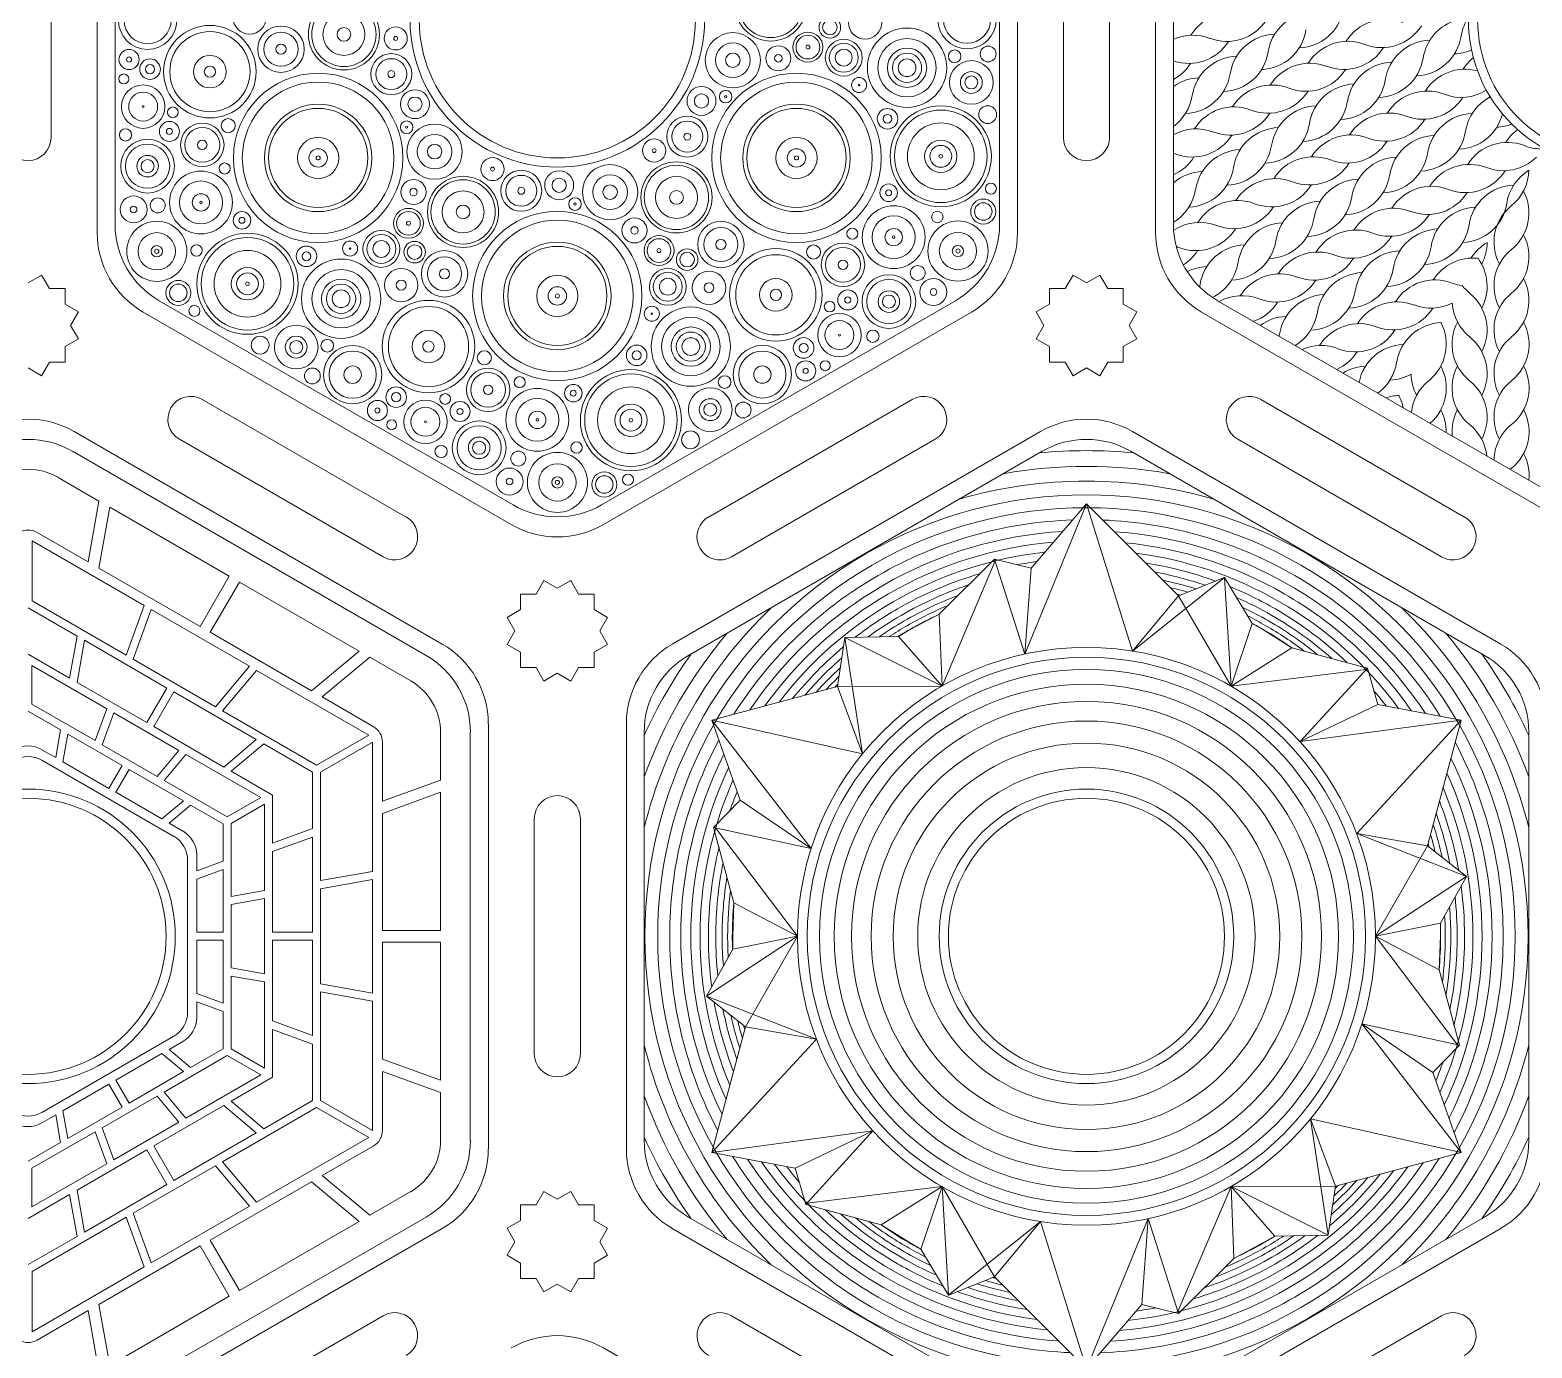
# Model space of a CAD drawing. Header units: millimetres. Extents: x -13 to 887, y 0 to 600.
# Drawn here: x 224 to 346.4, y 291.1 to 398.6 of the extents above; entities that cross this region are included whole.
import ezdxf

# ---------------------------------------------------------------- set-up
doc = ezdxf.new("R2010")
doc.units = ezdxf.units.MM
for name, color, linetype, lineweight, true_color in [('Cut_First', 1, 'Continuous', 20, 0xff0000), ('Cut_Second', 1, 'Continuous', 20, 0xff0000), ('Vector Engrave', 5, 'Continuous', 0, 0x0000ff)]:
    doc.layers.add(name, color=color, linetype=linetype, lineweight=lineweight, true_color=true_color)

msp = doc.modelspace()

# ---------------------------------------------------------------- linework, layer by layer
at = {"layer": 'Cut_First'}
for p, q in [((229.5, 416.71), (229.5, 382.07)), ((304.5, 382.07), (304.5, 416.71)), ((315.75, 382.07), (315.75, 416.71)), ((233.25, 375.57), (263.25, 358.25)), ((270.75, 358.25), (300.75, 375.57)), ((349.5, 358.25), (319.5, 375.57)), ((257.62, 348.51), (227.62, 365.83)), ((306.38, 365.83), (276.37, 348.51)), ((343.88, 348.51), (313.87, 365.83)), ((261.38, 307.37), (261.38, 342.02)), ((272.63, 342.02), (272.63, 307.37)), ((227.62, 283.56), (257.62, 300.88)), ((276.37, 300.88), (306.38, 283.56)), ((313.87, 283.56), (343.88, 300.88)), ((300.75, 273.82), (270.75, 291.14))]:
    msp.add_line(p, q, dxfattribs=at)
for centre in [(267, 399.39), (353.25, 399.39), (223.87, 324.69), (310.12, 324.69)]:
    msp.add_circle(centre, 11.25, dxfattribs=at)
for centre, start, end in [((237, 382.07), 180, 240), ((297, 382.07), 300, 0), ((323.25, 382.07), 180, 240), ((223.87, 359.34), 60, 120), ((310.12, 359.34), 60, 120), ((267, 364.75), 240, 300), ((253.87, 342.02), 0, 60), ((280.13, 342.02), 120, 180), ((340.12, 342.02), 0, 60), ((253.87, 307.37), 300, 0), ((280.13, 307.37), 180, 240), ((340.12, 307.37), 300, 0), ((267, 284.64), 60, 120)]:
    msp.add_arc(centre, 7.5, start, end, dxfattribs=at)
at = {"layer": 'Cut_Second'}
for p, q in [((225.75, 408.97), (225.75, 389.81)), ((308.25, 389.81), (308.25, 408.97)), ((312, 408.97), (312, 389.81)), ((224.97, 378.59), (223.87, 377.96)), ((225.61, 377.49), (224.97, 378.59)), ((309.03, 378.59), (308.39, 377.49)), ((310.12, 377.96), (309.03, 378.59)), ((311.22, 378.59), (310.12, 377.96)), ((311.86, 377.49), (311.22, 378.59)), ((226.88, 377.49), (225.61, 377.49)), ((226.88, 376.22), (226.88, 377.49)), ((308.39, 377.49), (307.12, 377.49)), ((307.12, 377.49), (307.12, 376.22)), ((313.12, 377.49), (311.86, 377.49)), ((313.12, 376.22), (313.12, 377.49)), ((227.97, 375.59), (226.88, 376.22)), ((307.12, 376.22), (306.03, 375.59)), ((314.22, 375.59), (313.12, 376.22)), ((227.34, 374.49), (227.97, 375.59)), ((306.03, 375.59), (306.66, 374.49)), ((313.59, 374.49), (314.22, 375.59)), ((226.88, 372.76), (227.97, 373.39)), ((227.97, 373.39), (227.34, 374.49)), ((306.66, 374.49), (306.03, 373.39)), ((306.03, 373.39), (307.12, 372.76)), ((313.12, 372.76), (314.22, 373.39)), ((314.22, 373.39), (313.59, 374.49)), ((226.88, 371.49), (226.88, 372.76)), ((307.12, 372.76), (307.12, 371.49)), ((313.12, 371.49), (313.12, 372.76)), ((223.87, 371.03), (224.97, 370.39)), ((224.97, 370.39), (225.61, 371.49)), ((225.61, 371.49), (226.88, 371.49)), ((307.12, 371.49), (308.39, 371.49)), ((308.39, 371.49), (309.03, 370.39)), ((309.03, 370.39), (310.12, 371.03)), ((310.12, 371.03), (311.22, 370.39)), ((311.22, 370.39), (311.86, 371.49)), ((311.86, 371.49), (313.12, 371.49)), ((238.07, 368.46), (254.68, 358.87)), ((279.32, 358.87), (295.93, 368.46)), ((324.32, 368.46), (340.93, 358.87)), ((252.8, 355.63), (236.2, 365.21)), ((297.8, 365.21), (281.2, 355.63)), ((339.05, 355.63), (322.45, 365.21)), ((265.27, 352.59), (264, 352.59)), ((264, 352.59), (264, 351.32)), ((265.9, 353.69), (265.27, 352.59)), ((267, 353.06), (265.9, 353.69)), ((268.1, 353.69), (267, 353.06)), ((268.73, 352.59), (268.1, 353.69)), ((270, 352.59), (268.73, 352.59)), ((270, 351.32), (270, 352.59)), ((264, 351.32), (262.9, 350.69)), ((271.1, 350.69), (270, 351.32)), ((262.9, 350.69), (263.54, 349.59)), ((270.46, 349.59), (271.1, 350.69)), ((263.54, 349.59), (262.9, 348.49)), ((271.1, 348.49), (270.46, 349.59)), ((262.9, 348.49), (264, 347.86)), ((264, 347.86), (264, 346.59)), ((270, 347.86), (271.1, 348.49)), ((270, 346.59), (270, 347.86)), ((264, 346.59), (265.27, 346.59)), ((265.27, 346.59), (265.9, 345.49)), ((268.1, 345.49), (268.73, 346.59)), ((268.73, 346.59), (270, 346.59)), ((265.9, 345.49), (267, 346.13)), ((267, 346.13), (268.1, 345.49)), ((265.12, 315.11), (265.12, 334.28)), ((268.88, 334.28), (268.88, 315.11)), ((265.9, 303.89), (265.27, 302.8)), ((267, 303.26), (265.9, 303.89)), ((268.1, 303.89), (267, 303.26)), ((268.73, 302.8), (268.1, 303.89)), ((265.27, 302.8), (264, 302.8)), ((264, 302.8), (264, 301.53)), ((270, 302.8), (268.73, 302.8)), ((270, 301.53), (270, 302.8)), ((264, 301.53), (262.9, 300.89)), ((271.1, 300.89), (270, 301.53)), ((262.9, 300.89), (263.54, 299.8)), ((270.46, 299.8), (271.1, 300.89)), ((263.54, 299.8), (262.9, 298.7)), ((262.9, 298.7), (264, 298.06)), ((270, 298.06), (271.1, 298.7)), ((271.1, 298.7), (270.46, 299.8)), ((264, 298.06), (264, 296.8)), ((270, 296.8), (270, 298.06)), ((264, 296.8), (265.27, 296.8)), ((265.27, 296.8), (265.9, 295.7)), ((265.9, 295.7), (267, 296.33)), ((267, 296.33), (268.1, 295.7)), ((268.1, 295.7), (268.73, 296.8)), ((268.73, 296.8), (270, 296.8)), ((236.2, 284.18), (252.8, 293.76)), ((281.2, 293.76), (297.8, 284.18)), ((322.45, 284.18), (339.05, 293.76))]:
    msp.add_line(p, q, dxfattribs=at)
for centre, start, end in [((223.87, 389.81), 180, 0), ((310.12, 389.81), 180, 0), ((237.14, 366.83), 60, 240), ((296.86, 366.83), 300, 120), ((323.39, 366.83), 60, 240), ((253.74, 357.25), 240, 60), ((280.26, 357.25), 120, 300), ((339.99, 357.25), 240, 60), ((267, 334.28), 0, 180), ((267, 315.11), 180, 0), ((253.74, 292.14), 300, 120), ((280.26, 292.14), 60, 240), ((339.99, 292.14), 300, 120)]:
    msp.add_arc(centre, 1.88, start, end, dxfattribs=at)
at = {"layer": 'Vector Engrave'}
for p, q in [((230.96, 382.74), (230.96, 416.04)), ((303.04, 416.04), (303.04, 382.74)), ((317.21, 416.04), (317.21, 382.74)), ((263.4, 359.86), (234.56, 376.5)), ((299.44, 376.5), (270.6, 359.86)), ((320.81, 376.5), (349.65, 359.86)), ((227.48, 364.23), (256.31, 347.58)), ((277.69, 347.58), (306.52, 364.23)), ((313.73, 364.23), (342.56, 347.58)), ((229.65, 360.17), (226.31, 362.1)), ((228.78, 355.21), (229.65, 360.17)), ((310.12, 359.94), (305.09, 347.7)), ((310.12, 359.94), (305.62, 354.69)), ((310.12, 359.94), (317.62, 352.44)), ((310.12, 359.94), (313.87, 347.94)), ((229.65, 354.71), (230.52, 359.67)), ((240.27, 354.04), (230.52, 359.67)), ((228.78, 355.21), (224.62, 357.61)), ((233.34, 351.65), (224.2, 356.93)), ((224.2, 352.03), (224.2, 356.93)), ((302.62, 355.44), (298.12, 350.94)), ((302.67, 355.29), (298.35, 345.09)), ((305.62, 354.69), (302.62, 355.44)), ((305.09, 347.7), (302.62, 355.44)), ((237.9, 349.94), (229.65, 354.71)), ((237.9, 349.94), (240.27, 354.04)), ((305.62, 354.69), (305.09, 347.7)), ((321.38, 353.94), (313.87, 347.94)), ((317.62, 352.44), (321.38, 353.94)), ((321.38, 353.94), (323.62, 350.19)), ((321.9, 345.09), (321.38, 353.94)), ((238.72, 349.47), (241.09, 353.57)), ((250.84, 347.94), (241.09, 353.57)), ((227.86, 349.16), (223.87, 351.46)), ((231.87, 347.6), (224.2, 352.03)), ((231.87, 347.6), (233.34, 351.65)), ((232.44, 347.27), (233.91, 351.32)), ((241.92, 346.7), (233.91, 351.32)), ((313.87, 347.94), (317.62, 352.44)), ((317.62, 352.44), (321.9, 345.09)), ((298.12, 350.94), (295.71, 349.67)), ((298.12, 350.94), (298.35, 345.09)), ((323.62, 350.19), (321.9, 345.09)), ((323.62, 350.19), (324.54, 349.67)), ((227.25, 345.74), (227.86, 349.16)), ((246.98, 344.7), (238.72, 349.47)), ((289.84, 345.06), (290.42, 349.06)), ((290.42, 349.06), (294.79, 349.14)), ((290.42, 349.06), (291.86, 339.57)), ((298.35, 345.09), (290.42, 349.06)), ((294.79, 349.14), (295.71, 349.67)), ((294.79, 349.14), (298.35, 345.09)), ((326.86, 348.21), (324.54, 349.67)), ((227.25, 345.74), (223.87, 347.69)), ((227.86, 345.39), (228.46, 348.82)), ((235.18, 344.93), (228.46, 348.82)), ((246.98, 344.7), (250.84, 347.94)), ((326.86, 348.21), (321.9, 345.09)), ((333.01, 346.56), (326.86, 348.21)), ((230.28, 343.24), (224.19, 346.76)), ((224.19, 343.61), (224.19, 346.76)), ((239.14, 343.4), (232.44, 347.27)), ((239.14, 343.4), (241.92, 346.7)), ((247.85, 344.2), (251.71, 347.44)), ((255.05, 345.51), (251.71, 347.44)), ((332.89, 346.44), (321.9, 345.09)), ((327.53, 340.56), (333.01, 346.56)), ((333.86, 343.59), (333.01, 346.56)), ((233.55, 342.11), (227.86, 345.39)), ((239.72, 343.07), (242.49, 346.37)), ((251.63, 341.09), (242.49, 346.37)), ((233.55, 342.11), (235.18, 344.93)), ((234.12, 341.78), (235.75, 344.61)), ((242.47, 340.73), (235.75, 344.61)), ((252, 341.8), (247.85, 344.2)), ((279.6, 342.32), (289.84, 345.06)), ((289.84, 345.06), (298.35, 345.09)), ((291.86, 339.57), (289.84, 345.06)), ((223.87, 343.04), (226.52, 341.51)), ((229.33, 340.64), (224.19, 343.61)), ((229.33, 340.64), (230.28, 343.24)), ((229.9, 340.31), (230.85, 342.91)), ((236.16, 339.84), (230.85, 342.91)), ((247.38, 338.64), (239.72, 343.07)), ((333.86, 343.59), (327.53, 340.56)), ((340.65, 342.32), (333.86, 343.59)), ((226.12, 339.26), (226.52, 341.51)), ((239.81, 338.49), (234.12, 341.78)), ((279.6, 342.32), (281.89, 335.8)), ((279.6, 342.32), (291.86, 339.57)), ((279.6, 342.32), (287.68, 331.84)), ((340.65, 342.32), (327.53, 340.56)), ((340.65, 342.32), (332.14, 333.07)), ((340.65, 342.32), (337.91, 332.07)), ((226.71, 338.92), (227.1, 341.17)), ((231.54, 338.62), (227.1, 341.17)), ((234.38, 337.72), (229.9, 340.31)), ((239.81, 338.49), (242.47, 340.73)), ((240.41, 338.14), (243.07, 340.38)), ((247.06, 338.08), (243.07, 340.38)), ((247.38, 338.64), (251.63, 341.09)), ((247.71, 338.08), (251.95, 340.53)), ((251.95, 329.98), (251.95, 340.53)), ((252.75, 335.71), (252.75, 340.5)), ((257.49, 337.43), (257.49, 341.29)), ((259.91, 341.34), (259.91, 308.05)), ((274.09, 308.05), (274.09, 341.34)), ((346.16, 341.34), (346.16, 308.05)), ((226.12, 339.26), (225, 339.9)), ((235.74, 332.84), (225, 339.05)), ((234.38, 337.72), (236.16, 339.84)), ((234.95, 337.39), (236.73, 339.52)), ((242.83, 336), (236.73, 339.52)), ((230.46, 336.75), (226.71, 338.92)), ((230.46, 336.75), (231.54, 338.62)), ((231.02, 336.43), (232.1, 338.29)), ((236.53, 335.73), (232.1, 338.29)), ((243.79, 336.19), (240.41, 338.14)), ((247.06, 333.48), (247.06, 338.08)), ((247.71, 329.23), (247.71, 338.08)), ((240.1, 334.42), (234.95, 337.39)), ((252.75, 335.71), (257.49, 337.43)), ((234.78, 334.26), (231.02, 336.43)), ((234.78, 334.26), (236.53, 335.73)), ((235.37, 333.92), (237.12, 335.39)), ((239.76, 333.87), (237.12, 335.39)), ((240.1, 334.42), (242.83, 336)), ((240.41, 333.88), (243.14, 335.46)), ((243.14, 328.42), (243.14, 335.46)), ((243.79, 332.29), (243.79, 336.19)), ((252.75, 334.7), (257.49, 336.43)), ((257.49, 325.17), (257.49, 336.43)), ((281.89, 335.8), (279.74, 333.57)), ((281.89, 335.8), (287.68, 331.84)), ((252.75, 325.17), (252.75, 334.7)), ((236.48, 333.27), (235.37, 333.92)), ((239.76, 333.87), (239.76, 330.82)), ((240.41, 327.94), (240.41, 333.88)), ((243.79, 332.29), (247.06, 333.48)), ((279.74, 333.57), (281.39, 327.43)), ((287.68, 331.84), (279.74, 333.57)), ((279.9, 333.54), (286.57, 324.69)), ((332.14, 333.07), (337.91, 332.07)), ((341.08, 329.58), (332.14, 333.07)), ((243.79, 331.6), (247.06, 332.78)), ((247.06, 325.02), (247.06, 332.78)), ((337.91, 332.07), (333.68, 324.69)), ((337.91, 332.07), (341.08, 329.58)), ((236.87, 318.49), (236.87, 330.9)), ((237.61, 330.03), (237.61, 331.33)), ((237.61, 330.03), (239.76, 330.82)), ((243.79, 325.02), (243.79, 331.6)), ((237.61, 329.35), (239.76, 330.14)), ((237.61, 325.02), (237.61, 329.35)), ((239.76, 325.02), (239.76, 330.14)), ((247.71, 329.23), (251.95, 329.98)), ((247.71, 328.57), (251.95, 329.31)), ((251.95, 320.07), (251.95, 329.31)), ((333.68, 324.69), (341.08, 329.58)), ((341.08, 329.58), (338.96, 325.75)), ((240.41, 327.94), (243.14, 328.42)), ((247.71, 320.82), (247.71, 328.57)), ((240.41, 327.28), (243.14, 327.76)), ((240.41, 322.11), (240.41, 327.28)), ((243.14, 321.63), (243.14, 327.76)), ((281.39, 327.43), (281.29, 324.69)), ((281.39, 327.43), (286.57, 324.69)), ((338.96, 325.75), (333.68, 324.69)), ((338.96, 325.75), (338.96, 324.69)), ((237.61, 325.02), (239.76, 325.02)), ((237.61, 320.04), (237.61, 324.37)), ((237.61, 324.37), (239.76, 324.37)), ((239.76, 319.25), (239.76, 324.37)), ((243.79, 325.02), (247.06, 325.02)), ((243.79, 317.79), (243.79, 324.37)), ((243.79, 324.37), (247.06, 324.37)), ((247.06, 316.6), (247.06, 324.37)), ((252.75, 325.17), (257.49, 325.17)), ((286.57, 324.69), (279.17, 319.81)), ((281.29, 323.64), (281.29, 324.69)), ((281.29, 323.64), (286.57, 324.69)), ((282.34, 317.31), (286.57, 324.69)), ((338.86, 321.96), (333.68, 324.69)), ((340.35, 315.85), (333.68, 324.69)), ((338.86, 321.96), (338.96, 324.69)), ((252.75, 314.69), (252.75, 324.22)), ((252.75, 324.22), (257.49, 324.22)), ((257.49, 312.96), (257.49, 324.22)), ((279.17, 319.81), (281.29, 323.64)), ((240.41, 322.11), (243.14, 321.63)), ((340.51, 315.81), (338.86, 321.96)), ((240.41, 315.51), (240.41, 321.45)), ((240.41, 321.45), (243.14, 320.97)), ((243.14, 313.93), (243.14, 320.97)), ((247.71, 320.82), (251.95, 320.07)), ((237.61, 320.04), (239.76, 319.25)), ((247.71, 311.31), (247.71, 320.16)), ((247.71, 320.16), (251.95, 319.41)), ((282.34, 317.31), (279.17, 319.81)), ((279.17, 319.81), (288.11, 316.32)), ((237.61, 318.06), (237.61, 319.36)), ((237.61, 319.36), (239.76, 318.57)), ((239.76, 315.52), (239.76, 318.57)), ((251.95, 308.86), (251.95, 319.41)), ((243.79, 317.79), (247.06, 316.6)), ((243.79, 313.2), (243.79, 317.1)), ((243.79, 317.1), (247.06, 315.91)), ((279.6, 307.07), (282.34, 317.31)), ((288.11, 316.32), (282.34, 317.31)), ((340.65, 307.07), (332.57, 317.55)), ((332.57, 317.55), (340.51, 315.81)), ((338.36, 313.59), (332.57, 317.55)), ((225, 310.34), (235.74, 316.55)), ((235.37, 315.47), (236.48, 316.12)), ((247.06, 311.31), (247.06, 315.91)), ((279.6, 307.07), (288.11, 316.32)), ((338.36, 313.59), (340.51, 315.81)), ((231.02, 312.96), (234.78, 315.13)), ((234.78, 315.13), (236.53, 313.66)), ((234.95, 312), (240.1, 314.97)), ((235.37, 315.47), (237.12, 314)), ((239.76, 315.52), (237.12, 314)), ((240.1, 314.97), (242.83, 313.39)), ((240.41, 315.51), (243.14, 313.93)), ((252.75, 314.69), (257.49, 312.96)), ((232.1, 311.1), (236.53, 313.66)), ((236.73, 309.87), (242.83, 313.39)), ((252.75, 308.89), (252.75, 313.68)), ((252.75, 313.68), (257.49, 311.96)), ((340.65, 307.07), (338.36, 313.59)), ((226.71, 310.47), (230.46, 312.64)), ((230.46, 312.64), (231.54, 310.77)), ((231.02, 312.96), (232.1, 311.1)), ((240.41, 311.25), (243.79, 313.2)), ((229.9, 309.08), (234.38, 311.67)), ((234.12, 307.61), (239.81, 310.9)), ((234.38, 311.67), (236.16, 309.55)), ((234.95, 312), (236.73, 309.87)), ((239.81, 310.9), (242.47, 308.66)), ((240.41, 311.25), (243.07, 309.01)), ((243.07, 309.01), (247.06, 311.31)), ((247.71, 311.31), (251.95, 308.86)), ((257.49, 308.1), (257.49, 311.96)), ((225, 309.48), (226.12, 310.13)), ((226.12, 310.13), (226.52, 307.88)), ((226.71, 310.47), (227.1, 308.21)), ((227.1, 308.21), (231.54, 310.77)), ((239.72, 306.32), (247.38, 310.75)), ((247.38, 310.75), (251.63, 308.3)), ((340.65, 307.07), (328.39, 309.82)), ((328.39, 309.82), (330.41, 304.32)), ((329.83, 300.33), (328.39, 309.82)), ((224.19, 305.78), (229.33, 308.75)), ((229.33, 308.75), (230.28, 306.15)), ((229.9, 309.08), (230.85, 306.48)), ((230.85, 306.48), (236.16, 309.55)), ((235.75, 304.78), (242.47, 308.66)), ((279.6, 307.07), (292.72, 308.83)), ((286.39, 305.8), (292.72, 308.83)), ((292.72, 308.83), (287.24, 302.82)), ((223.87, 306.35), (226.52, 307.88)), ((227.86, 304), (233.55, 307.28)), ((233.55, 307.28), (235.18, 304.46)), ((234.12, 307.61), (235.75, 304.78)), ((242.49, 303.02), (251.63, 308.3)), ((247.85, 305.19), (252, 307.59)), ((224.19, 302.63), (230.28, 306.15)), ((232.44, 302.12), (239.14, 305.99)), ((239.14, 305.99), (241.92, 302.69)), ((239.72, 306.32), (242.49, 303.02)), ((279.6, 307.07), (286.39, 305.8)), ((340.65, 307.07), (330.41, 304.32)), ((224.19, 305.78), (224.19, 302.63)), ((247.85, 305.19), (251.71, 301.95)), ((286.39, 305.8), (287.24, 302.82)), ((223.87, 301.7), (227.25, 303.65)), ((227.25, 303.65), (227.86, 300.23)), ((227.86, 304), (228.46, 300.57)), ((228.46, 300.57), (235.18, 304.46)), ((238.72, 299.92), (246.98, 304.69)), ((246.98, 304.69), (250.84, 301.45)), ((251.71, 301.95), (255.05, 303.88)), ((287.36, 302.95), (298.35, 304.3)), ((293.39, 301.18), (298.35, 304.3)), ((296.62, 299.19), (298.35, 304.3)), ((302.62, 296.94), (298.35, 304.3)), ((298.35, 304.3), (298.88, 295.44)), ((317.58, 294.1), (321.9, 304.3)), ((330.41, 304.32), (321.9, 304.3)), ((321.9, 304.3), (329.83, 300.33)), ((322.12, 298.44), (321.9, 304.3)), ((325.46, 300.25), (321.9, 304.3)), ((330.41, 304.32), (329.83, 300.33)), ((233.91, 298.07), (241.92, 302.69)), ((287.24, 302.82), (293.39, 301.18)), ((224.2, 297.36), (231.87, 301.79)), ((256.31, 301.81), (227.48, 285.16)), ((231.87, 301.79), (233.34, 297.74)), ((232.44, 302.12), (233.91, 298.07)), ((241.09, 295.82), (250.84, 301.45)), ((306.52, 285.16), (277.69, 301.81)), ((293.39, 301.18), (295.71, 299.72)), ((298.88, 295.44), (306.38, 301.44)), ((306.38, 301.44), (302.62, 296.94)), ((310.12, 289.44), (306.38, 301.44)), ((310.12, 289.44), (315.16, 301.69)), ((342.56, 301.81), (313.73, 285.16)), ((314.62, 294.69), (315.16, 301.69)), ((315.16, 301.69), (317.62, 293.94)), ((223.87, 297.93), (227.86, 300.23)), ((238.72, 299.92), (241.09, 295.82)), ((325.46, 300.25), (324.54, 299.72)), ((329.83, 300.33), (325.46, 300.25)), ((229.65, 294.68), (237.9, 299.45)), ((237.9, 299.45), (240.27, 295.35)), ((296.62, 299.19), (295.71, 299.72)), ((298.88, 295.44), (296.62, 299.19)), ((322.12, 298.44), (324.54, 299.72)), ((224.2, 292.46), (233.34, 297.74)), ((317.62, 293.94), (322.12, 298.44)), ((224.2, 297.36), (224.2, 292.46)), ((302.62, 296.94), (298.88, 295.44)), ((310.12, 289.44), (302.62, 296.94)), ((230.52, 289.72), (240.27, 295.35)), ((224.62, 291.78), (228.78, 294.18)), ((228.78, 294.18), (229.65, 289.22)), ((229.65, 294.68), (230.52, 289.72)), ((310.12, 289.44), (314.62, 294.69)), ((314.62, 294.69), (317.62, 293.94))]:
    msp.add_line(p, q, dxfattribs=at)
for centre, radius in [((267, 399.39), 12), ((353.25, 399.39), 12), ((284.39, 400.57), 2.9), ((284.39, 400.57), 2.62), ((233.61, 399.37), 2.38), ((300.39, 399.41), 2.38), ((233.61, 399.37), 1.92), ((241.92, 399.6), 1.36), ((249.61, 398.21), 2.9), ((249.61, 398.21), 2.62), ((292.08, 399.18), 1.36), ((300.39, 399.41), 1.92), ((249.61, 398.21), 1.71), ((289.21, 398.78), 0.878), ((289.21, 398.78), 0.597), ((238.69, 395.17), 3.77), ((238.69, 395.17), 3.27), ((244.48, 397), 1.89), ((244.48, 397), 1.39), ((249.61, 398.21), 0.562), ((253.83, 397.88), 0.942), ((253.83, 397.88), 0.158), ((281.3, 396.1), 2.25), ((287.42, 397.17), 1.22), ((287.42, 397.17), 0.964), ((290.34, 396.31), 1.5), ((295.5, 395.49), 3.23), ((295.5, 395.49), 2.38), ((232.1, 396.16), 0.822), ((244.48, 397), 0.416), ((253.47, 394.97), 1.67), ((281.3, 396.1), 1.41), ((281.3, 396.1), 0.591), ((285.01, 396.26), 1.02), ((285.01, 396.26), 0.306), ((287.42, 397.17), 0.161), ((290.34, 396.31), 1.18), ((290.34, 396.31), 0.685), ((295.5, 395.49), 1.6), ((295.5, 395.49), 1.19), ((299.38, 396.43), 0.514), ((302.11, 396.61), 0.645), ((232.1, 396.16), 0.209), ((233.81, 395.38), 0.839), ((233.81, 395.38), 0.375), ((238.69, 395.17), 1.33), ((238.69, 395.17), 0.458), ((253.47, 394.97), 1.26), ((295.5, 395.49), 0.722), ((300.74, 394.29), 1.78), ((231.67, 394.58), 0.403), ((247.51, 388.14), 6.9), ((247.51, 388.14), 6.18), ((253.47, 394.97), 0.286), ((286.49, 388.14), 6.9), ((286.49, 388.14), 6.18), ((291.59, 394.08), 0.614), ((291.59, 394.08), 0.0555), ((300.74, 394.29), 0.894), ((300.74, 394.29), 0.528), ((233.25, 392.32), 1.77), ((233.25, 392.32), 1.18), ((255.4, 392.52), 1.18), ((255.4, 392.52), 0.583), ((278.75, 392.78), 1.18), ((278.75, 392.78), 0.583), ((280.72, 393.13), 0.513), ((280.72, 393.13), 0.0828), ((233.25, 392.32), 0.0766), ((235.67, 391.86), 0.436), ((247.51, 388.14), 4.38), ((247.51, 388.14), 4.04), ((286.49, 388.14), 4.38), ((286.49, 388.14), 4.04), ((293.91, 391.33), 0.837), ((293.91, 391.33), 0.36), ((298.25, 388.27), 4.12), ((298.25, 388.27), 3.77), ((302.07, 391.67), 0.726), ((231.81, 390.01), 0.501), ((235.39, 390.3), 0.814), ((235.39, 390.3), 0.247), ((238.07, 389.2), 1.77), ((238.07, 389.2), 1.42), ((240.18, 390.77), 0.573), ((254.72, 390.64), 0.513), ((254.72, 390.64), 0.0828), ((257, 388.65), 2.25), ((277.59, 389.88), 1.67), ((277.59, 389.88), 1.26), ((298.25, 388.27), 2.72), ((233.61, 387.47), 2.19), ((233.61, 387.47), 1.8), ((238.07, 389.2), 0.384), ((247.51, 388.14), 1.68), ((257, 388.65), 1.41), ((257, 388.65), 0.591), ((274.89, 388.74), 0.942), ((277.59, 389.88), 0.286), ((286.49, 388.14), 1.68), ((298.25, 388.27), 1.32), ((233.61, 387.47), 0.877), ((233.61, 387.47), 0.53), ((247.51, 388.14), 0.75), ((247.51, 388.14), 0.168), ((261.72, 387.23), 0.942), ((274.89, 388.74), 0.158), ((286.49, 388.14), 0.75), ((286.49, 388.14), 0.168), ((298.25, 388.27), 0.89), ((298.25, 388.27), 0.15), ((237.96, 384.51), 2.56), ((239.89, 387.28), 0.453), ((261.72, 387.23), 0.158), ((264.06, 385.46), 1.67), ((267.15, 385.91), 1.18), ((271.3, 385.35), 2.25), ((276.71, 384.92), 2.9), ((276.71, 384.92), 2.62), ((237.96, 384.51), 1.75), ((255.28, 385.36), 1.02), ((255.28, 385.36), 0.306), ((259.32, 383.74), 2.9), ((259.32, 383.74), 2.62), ((264.06, 385.46), 1.26), ((264.06, 385.46), 0.286), ((267.15, 385.91), 0.583), ((271.3, 385.35), 1.41), ((271.3, 385.35), 0.591), ((276.71, 384.92), 1.71), ((294, 385.3), 0.714), ((302.33, 385.64), 0.45), ((232.47, 383.94), 1.1), ((234.44, 384.27), 0.609), ((237.96, 384.51), 0.707), ((237.96, 384.51), 0.103), ((259.32, 383.74), 1.71), ((268.44, 384.38), 0.513), ((268.44, 384.38), 0.0828), ((276.71, 384.92), 0.562), ((294, 385.3), 0.241), ((301.71, 383.77), 1.02), ((301.71, 383.77), 0.713), ((232.47, 383.94), 0.274), ((241.3, 383.05), 0.714), ((241.3, 383.05), 0.241), ((254.87, 382.81), 1.22), ((254.87, 382.81), 0.964), ((259.32, 383.74), 0.562), ((267, 376.89), 6.9), ((273.29, 382.23), 1.02), ((294.41, 381.68), 2.56), ((294.41, 381.68), 1.75), ((297.97, 383.32), 0.467), ((234.36, 380.53), 2.45), ((234.36, 380.53), 1.52), ((241.75, 377.88), 4.12), ((252.66, 380.72), 1.5), ((252.66, 380.72), 1.18), ((254.87, 382.81), 0.161), ((267, 376.89), 6.18), ((273.29, 382.23), 0.306), ((280.33, 381.08), 1.89), ((280.33, 381.08), 1.39), ((291.04, 381.96), 0.453), ((294.41, 381.68), 0.707), ((299.65, 380.55), 2.45), ((299.65, 380.55), 1.52), ((234.36, 380.53), 0.461), ((234.36, 380.53), 0.169), ((237.6, 380.6), 0.467), ((241.75, 377.88), 3.77), ((246.56, 380.12), 0.837), ((250.11, 380.75), 0.614), ((250.11, 380.75), 0.0555), ((252.66, 380.72), 0.685), ((255.37, 380.46), 0.878), ((255.37, 380.46), 0.597), ((267, 376.89), 4.38), ((267, 376.89), 4.04), ((275.29, 380.59), 1.22), ((275.29, 380.59), 0.964), ((275.29, 380.59), 0.161), ((277.58, 379.85), 0.878), ((280.33, 381.08), 0.416), ((284.81, 376.98), 3.77), ((287.88, 380.47), 0.573), ((290.28, 379.43), 1.77), ((290.28, 379.43), 1.42), ((294.41, 381.68), 0.103), ((299.65, 380.55), 0.461), ((299.65, 380.55), 0.169), ((241.75, 377.88), 2.72), ((249.38, 376.66), 3.23), ((246.56, 380.12), 0.36), ((257.81, 378.69), 1.89), ((257.81, 378.69), 1.39), ((277.58, 379.85), 0.597), ((284.81, 376.98), 3.27), ((290.28, 379.43), 0.384), ((241.75, 377.88), 1.32), ((241.75, 377.88), 0.89), ((249.38, 376.66), 2.38), ((249.38, 376.66), 1.6), ((254.28, 377.77), 1.36), ((257.81, 378.69), 0.416), ((267, 376.89), 1.68), ((276, 377.64), 1.5), ((276, 377.64), 1.18), ((276, 377.64), 0.685), ((279.36, 377.56), 1.36), ((284.81, 376.98), 1.33), ((294.02, 376.43), 2.19), ((294.02, 376.43), 1.8), ((296.37, 378.76), 0.609), ((297.65, 377.21), 1.1), ((236.12, 377.14), 1.02), ((236.12, 377.14), 0.713), ((241.75, 377.88), 0.15), ((249.38, 376.66), 1.19), ((249.38, 376.66), 0.722), ((254.28, 377.77), 0.404), ((267, 376.89), 0.75), ((267, 376.89), 0.168), ((279.36, 377.56), 0.404), ((284.81, 376.98), 0.458), ((290.67, 376.56), 0.814), ((294.02, 376.43), 0.877), ((297.65, 377.21), 0.274), ((237.43, 375.67), 0.45), ((256.5, 372.76), 3.77), ((256.5, 372.76), 3.27), ((274.7, 375.44), 0.614), ((277.88, 372.76), 3.23), ((289.19, 376.02), 0.436), ((290.67, 376.56), 0.247), ((294.02, 376.43), 0.53), ((274.7, 375.44), 0.0555), ((277.88, 372.76), 2.38), ((289.99, 373.7), 1.77), ((289.99, 373.7), 1.18), ((242.78, 372.88), 0.726), ((245.72, 372.72), 1.78), ((245.72, 372.72), 0.894), ((248.25, 372.83), 0.514), ((256.5, 372.76), 1.33), ((277.88, 372.76), 1.6), ((277.88, 372.76), 1.19), ((277.88, 372.76), 0.722), ((287.07, 372.65), 0.839), ((289.99, 373.7), 0.0766), ((292.72, 373.6), 0.501), ((245.72, 372.72), 0.528), ((250.32, 370.47), 2.38), ((250.32, 370.47), 1.92), ((256.5, 372.76), 0.458), ((261.05, 371.85), 0.573), ((273.47, 372.05), 0.837), ((273.47, 372.05), 0.36), ((283.71, 370.48), 2.38), ((283.71, 370.48), 1.92), ((287.07, 372.65), 0.375), ((247.04, 370.37), 0.645), ((250.32, 370.47), 0.709), ((261.36, 369.24), 1.77), ((273, 366.76), 4.12), ((283.71, 370.48), 0.709), ((287.24, 370.78), 0.822), ((287.24, 370.78), 0.209), ((288.83, 371.2), 0.403), ((261.36, 369.24), 1.42), ((263.93, 369.86), 0.453), ((268.3, 368.96), 0.714), ((273, 366.76), 3.77), ((280.63, 369.87), 0.514), ((253.87, 368.64), 0.839), ((253.87, 368.64), 0.375), ((257.86, 368.49), 0.436), ((261.36, 369.24), 0.384), ((265.37, 366.79), 2.56), ((265.37, 366.79), 1.75), ((268.3, 368.96), 0.241), ((273, 366.76), 2.72), ((279.46, 367.62), 1.78), ((279.46, 367.62), 0.894), ((252.34, 367.55), 0.822), ((252.34, 367.55), 0.209), ((256.25, 366.63), 1.77), ((256.25, 366.63), 1.18), ((259.07, 367.47), 0.814), ((259.07, 367.47), 0.247), ((265.37, 366.79), 0.707), ((273, 366.76), 1.32), ((273, 366.76), 0.89), ((279.46, 367.62), 0.528), ((282.15, 367.59), 0.645), ((253.5, 366.39), 0.403), ((256.25, 366.63), 0.0766), ((260.63, 364.51), 2.19), ((260.63, 364.51), 1.8), ((265.37, 366.79), 0.103), ((273, 366.76), 0.15), ((260.63, 364.51), 0.877), ((260.63, 364.51), 0.53), ((268.57, 364.53), 0.467), ((277.85, 365.16), 0.726), ((257.53, 364.22), 0.501), ((263.82, 363.63), 0.609), ((267.01, 361.69), 2.45), ((263.11, 361.76), 1.1), ((267.01, 361.69), 1.52), ((270.83, 361.52), 1.02), ((272.76, 361.92), 0.45), ((263.11, 361.76), 0.274), ((267.01, 361.69), 0.461), ((267.01, 361.69), 0.169), ((270.83, 361.52), 0.713), ((310.12, 324.69), 23.55), ((310.12, 324.69), 22.75), ((310.12, 324.69), 21.75), ((310.12, 324.69), 20.55), ((310.12, 324.69), 19.15), ((310.12, 324.69), 17.55), ((310.12, 324.69), 15.75), ((310.12, 324.69), 13.75), ((223.87, 324.69), 12), ((310.12, 324.69), 12)]:
    msp.add_circle(centre, radius, dxfattribs=at)
for centre, radius, start, end in [((321.86, 396.11), 3.82, 120.806, 147.8218), ((321.55, 401.45), 3.82, 248.7546, 327.8218), ((328.7, 396.2), 3.82, 123.4389, 171.2454), ((327.32, 400.93), 3.82, 272.1782, 336.2477), ((334.51, 395.61), 3.82, 68.7546, 147.8218), ((341.34, 395.7), 3.82, 105.3453, 171.2454), ((344.43, 397.49), 3.82, 150.1373, 171.2454), ((318.78, 394.32), 3.82, 68.7546, 114.1694), ((325.61, 394.42), 3.82, 92.1782, 171.2454), ((324.23, 399.15), 3.82, 272.1782, 351.2454), ((334.19, 400.95), 3.82, 248.7546, 327.8218), ((336.87, 398.65), 3.82, 272.1782, 351.2454), ((318.46, 399.66), 3.82, 250.9663, 327.8218), ((321.14, 397.36), 3.82, 272.1782, 351.2454), ((331.42, 393.83), 3.82, 68.7546, 147.8218), ((331.1, 399.17), 3.82, 248.7546, 327.8218), ((338.25, 393.92), 3.82, 92.1782, 171.2454), ((339.96, 400.43), 3.82, 272.1782, 293.7894), ((315.37, 397.88), 3.82, 298.8104, 327.8218), ((322.52, 392.63), 3.82, 92.1782, 171.2454), ((328.33, 392.04), 3.82, 68.7546, 147.8218), ((328.01, 397.39), 3.82, 248.7546, 327.8218), ((335.16, 392.14), 3.82, 92.1782, 171.2454), ((333.78, 396.87), 3.82, 272.1782, 351.2454), ((340.97, 391.55), 3.82, 74.4985, 147.8218), ((344.06, 393.34), 3.82, 129.0119, 147.8218), ((319.43, 390.85), 3.82, 92.1782, 125.4304), ((318.05, 395.58), 3.82, 272.1782, 351.2454), ((332.07, 390.35), 3.82, 92.1782, 171.2454), ((330.69, 395.08), 3.82, 272.1782, 351.2454), ((314.96, 393.8), 3.82, 306.0707, 351.2454), ((325.24, 390.26), 3.82, 68.7546, 147.8218), ((324.92, 395.6), 3.82, 248.7546, 327.8218), ((337.88, 389.77), 3.82, 68.7546, 147.8218), ((337.56, 395.11), 3.82, 248.7546, 327.8218), ((340.65, 396.89), 3.82, 248.7546, 302.4384), ((344.79, 389.73), 3.82, 117.5616, 171.2454), ((322.15, 388.48), 3.82, 68.7546, 147.8218), ((321.83, 393.82), 3.82, 248.7546, 327.8218), ((328.98, 388.57), 3.82, 92.1782, 171.2454), ((327.6, 393.3), 3.82, 272.1782, 351.2454), ((334.79, 387.98), 3.82, 68.7546, 147.8218), ((341.7, 387.94), 3.82, 92.1782, 171.2454), ((340.32, 392.67), 3.82, 272.1782, 345.5015), ((319.06, 386.69), 3.82, 68.7546, 118.9637), ((325.89, 386.79), 3.82, 92.1782, 171.2454), ((324.51, 391.52), 3.82, 272.1782, 351.2454), ((334.47, 393.32), 3.82, 248.7546, 327.8218), ((343.41, 394.46), 3.82, 272.1782, 290.9881), ((347.51, 387.36), 3.82, 126.2106, 147.8218), ((318.74, 392.03), 3.82, 248.7546, 327.8218), ((331.7, 386.2), 3.82, 68.7546, 147.8218), ((331.38, 391.54), 3.82, 248.7546, 327.8218), ((338.61, 386.16), 3.82, 92.1782, 171.2454), ((337.23, 390.89), 3.82, 272.1782, 351.2454), ((344.42, 385.58), 3.82, 68.7546, 147.8218), ((315.97, 384.91), 3.82, 68.7546, 71.1082), ((315.65, 390.25), 3.82, 294.0224, 327.8218), ((322.8, 385), 3.82, 92.1782, 171.2454), ((321.42, 389.73), 3.82, 272.1782, 351.2454), ((328.61, 384.41), 3.82, 68.7546, 147.8218), ((335.52, 384.38), 3.82, 92.1782, 171.2454), ((334.14, 389.11), 3.82, 272.1782, 351.2454), ((344.1, 390.92), 3.82, 248.7546, 314.6547), ((347.19, 392.7), 3.82, 248.7546, 269.8627), ((319.71, 383.22), 3.82, 92.1782, 130.8719), ((318.33, 387.95), 3.82, 272.1782, 351.2454), ((328.3, 389.76), 3.82, 248.7546, 327.8218), ((341.33, 383.79), 3.82, 68.7546, 147.8218), ((341.01, 389.13), 3.82, 248.7546, 327.8218), ((348.16, 383.88), 3.82, 121.1807, 171.2454), ((342.36, 387.23), 3.82, 308.7546, 358.8193), ((315.24, 386.17), 3.82, 300.9392, 351.2454), ((325.53, 382.63), 3.82, 68.7546, 147.8218), ((325.21, 387.97), 3.82, 248.7546, 327.8218), ((332.43, 382.6), 3.82, 92.1782, 171.2454), ((331.05, 387.32), 3.82, 272.1782, 351.2454), ((338.24, 382.01), 3.82, 68.7546, 147.8218), ((345.07, 382.1), 3.82, 92.1782, 171.2454), ((322.44, 380.85), 3.82, 68.7546, 147.8218), ((329.34, 380.81), 3.82, 92.1782, 171.2454), ((327.96, 385.54), 3.82, 272.1782, 351.2454), ((337.92, 387.35), 3.82, 248.7546, 327.8218), ((340.61, 385.05), 3.82, 272.1782, 351.2454), ((342.36, 383.66), 3.82, 308.7546, 27.8218), ((322.12, 386.19), 3.82, 248.7546, 327.8218), ((324.87, 383.76), 3.82, 272.1782, 351.2454), ((335.15, 380.22), 3.82, 68.7546, 147.8218), ((334.83, 385.57), 3.82, 248.7546, 327.8218), ((341.98, 380.32), 3.82, 92.1782, 171.2454), ((347.15, 381.27), 3.82, 128.7546, 207.8218), ((238.17, 382.74), 7.21, 180, 240), ((295.83, 382.74), 7.21, 300, 0), ((324.42, 382.74), 7.21, 180, 240), ((319.35, 379.06), 3.82, 68.7546, 123.6785), ((319.03, 384.4), 3.82, 248.7546, 327.8218), ((326.25, 379.03), 3.82, 92.1782, 171.2454), ((332.06, 378.44), 3.82, 68.7546, 147.8218), ((338.9, 378.53), 3.82, 92.1782, 171.2454), ((337.52, 383.26), 3.82, 272.1782, 351.2454), ((342.36, 380.1), 3.82, 308.7546, 27.8218), ((316.26, 377.28), 3.82, 68.7546, 71.8879), ((323.16, 377.25), 3.82, 92.1782, 171.2454), ((321.78, 381.98), 3.82, 272.1782, 351.2454), ((331.75, 383.78), 3.82, 248.7546, 327.8218), ((334.43, 381.48), 3.82, 272.1782, 351.2454), ((344.71, 377.95), 3.82, 120.3669, 147.8218), ((338.95, 381.27), 3.82, 332.1782, 359.6331), ((347.15, 377.7), 3.82, 128.7546, 207.8218), ((315.94, 382.62), 3.82, 303.0436, 327.8218), ((318.69, 380.19), 3.82, 296.3215, 351.2454), ((328.98, 376.65), 3.82, 68.7546, 147.8218), ((328.66, 382), 3.82, 248.7546, 327.8218), ((335.81, 376.75), 3.82, 92.1782, 171.2454), ((341.62, 376.16), 3.82, 83.7523, 147.8218), ((338.95, 377.7), 3.82, 332.1782, 36.2477), ((320.07, 375.46), 3.82, 92.1782, 116.9564), ((325.89, 374.87), 3.82, 68.7546, 147.8218), ((332.72, 374.97), 3.82, 92.1782, 171.2454), ((331.34, 379.7), 3.82, 272.1782, 351.2454), ((338.53, 374.38), 3.82, 68.7546, 147.8218), ((342.36, 376.53), 3.82, 308.7546, 27.8218), ((315.61, 378.41), 3.82, 348.1121, 351.2454), ((325.57, 380.21), 3.82, 248.7546, 327.8218), ((329.63, 373.18), 3.82, 92.1782, 171.2454), ((328.25, 377.91), 3.82, 272.1782, 351.2454), ((341.3, 381.5), 3.82, 248.7546, 261.5953), ((343.74, 380.1), 3.82, 218.4047, 231.2454), ((338.95, 374.13), 3.82, 332.1782, 51.2454), ((347.15, 374.13), 3.82, 128.7546, 207.8218), ((322.8, 373.09), 3.82, 68.7546, 119.0608), ((322.48, 378.43), 3.82, 289.1281, 327.8218), ((335.44, 372.59), 3.82, 68.7546, 147.8218), ((335.12, 377.94), 3.82, 248.7546, 327.8218), ((338.21, 379.72), 3.82, 248.7546, 296.5611), ((343.74, 376.53), 3.82, 183.4389, 231.2454), ((326.54, 371.4), 3.82, 92.1782, 125.9776), ((325.16, 376.13), 3.82, 301.0363, 351.2454), ((332.35, 370.81), 3.82, 68.7546, 147.8218), ((339.18, 370.9), 3.82, 92.1782, 171.2454), ((335.62, 372.96), 3.82, 308.7546, 27.8218), ((343.73, 372.96), 3.82, 152.1782, 231.2454), ((342.37, 372.96), 3.82, 308.7546, 27.8218), ((322.07, 374.35), 3.82, 348.8918, 351.2454), ((332.03, 376.15), 3.82, 248.7546, 327.8218), ((338.95, 370.57), 3.82, 332.1782, 51.2454), ((347.15, 370.57), 3.82, 128.7546, 207.8218), ((329.26, 369.03), 3.82, 68.7546, 113.9293), ((328.94, 374.37), 3.82, 294.5696, 327.8218), ((336.09, 369.12), 3.82, 92.1782, 169.0337), ((333, 367.34), 3.82, 92.1782, 121.1896), ((331.62, 372.07), 3.82, 305.8306, 351.2454), ((335.62, 369.39), 3.82, 310.9663, 27.8218), ((343.73, 369.39), 3.82, 152.1782, 231.2454), ((342.37, 369.39), 3.82, 308.7546, 27.8218), ((334.71, 373.85), 3.82, 272.1782, 299.194), ((340.4, 370.57), 3.82, 180.806, 207.8218), ((340.4, 367), 3.82, 128.7546, 174.1694), ((338.95, 367), 3.82, 332.1782, 51.2454), ((347.15, 367), 3.82, 128.7546, 207.8218), ((335.73, 364.96), 3.82, 92.1852, 108.4373), ((338.81, 366.75), 3.82, 147.5472, 147.8218), ((332.2, 370.57), 3.82, 332.1782, 332.4528), ((332.2, 367), 3.82, 11.5627, 27.8148), ((335.62, 365.83), 3.82, 358.8104, 27.8218), ((343.73, 365.83), 3.82, 152.1782, 185.4304), ((342.37, 365.83), 3.82, 308.7546, 27.8218), ((338.95, 363.43), 3.82, 6.0707, 51.2454), ((347.15, 363.43), 3.82, 128.7546, 178.9637), ((223.87, 357.99), 7.21, 60, 120), ((310.12, 357.99), 7.21, 60, 120), ((310.12, 324.69), 39.59, 84.443, 95.557), ((342.37, 362.26), 3.82, 354.0224, 27.8218), ((223.87, 357.88), 4.88, 60, 120), ((310.12, 324.69), 38.31, 79.8357, 100.1643), ((347.15, 359.87), 3.82, 128.7546, 131.1082), ((310.12, 324.69), 37.11, 73.8118, 106.1882), ((267, 366.1), 7.21, 240, 300), ((310.12, 324.69), 35.99, 60, 120), ((310.12, 324.69), 34.94, 60, 120), ((310.12, 324.69), 33.96, 91.8883, 120), ((310.12, 324.69), 33.96, 60, 87.7852), ((223.87, 356.31), 1.5, 60, 120), ((310.12, 324.69), 33.06, 93.3338, 120), ((310.12, 324.69), 33.06, 60, 86.0721), ((310.12, 324.69), 32.24, 94.7639, 120), ((310.12, 324.69), 32.24, 60, 84.36), ((310.12, 324.69), 35.99, 120, 180), ((310.12, 324.69), 34.94, 120, 180), ((310.12, 324.69), 31.49, 96.1635, 120), ((310.12, 324.69), 30.81, 97.5156, 100.5783), ((310.12, 324.69), 31.49, 60, 82.6654), ((310.12, 324.69), 30.81, 70.0281, 81.0082), ((310.12, 324.69), 34.94, 0, 60), ((310.12, 324.69), 35.99, 0, 60), ((310.12, 324.69), 33.96, 120, 147.7852), ((310.12, 324.69), 30.81, 106.3755, 120), ((310.12, 324.69), 30.21, 71.3183, 79.4117), ((310.12, 324.69), 29.69, 72.5202, 77.9035), ((310.12, 324.69), 33.96, 31.8883, 60), ((310.12, 324.69), 33.06, 120, 146.0721), ((310.12, 324.69), 32.24, 120, 144.36), ((310.12, 324.69), 30.21, 108.5355, 120), ((310.12, 324.69), 29.24, 73.6111, 76.5144), ((310.12, 324.69), 28.86, 74.5676, 75.2784), ((310.12, 324.69), 30.81, 60, 67.6923), ((310.12, 324.69), 32.24, 34.7639, 60), ((310.12, 324.69), 33.06, 33.3338, 60), ((310.12, 324.69), 37.11, 133.8118, 166.1882), ((310.12, 324.69), 31.49, 120, 142.6654), ((310.12, 324.69), 30.81, 120, 127.6923), ((310.12, 324.69), 29.69, 110.6497, 120), ((310.12, 324.69), 29.24, 112.6779, 120), ((310.12, 324.69), 30.21, 60, 66.1389), ((310.12, 324.69), 29.69, 60, 64.6746), ((310.12, 324.69), 30.81, 46.3755, 60), ((310.12, 324.69), 31.49, 36.1635, 60), ((310.12, 324.69), 37.11, 13.8118, 46.1882), ((310.12, 324.69), 30.21, 120, 126.1389), ((310.12, 324.69), 29.69, 120, 124.6746), ((310.12, 324.69), 28.86, 114.5672, 120), ((310.12, 324.69), 29.24, 60, 63.329), ((310.12, 324.69), 28.86, 60, 62.1347), ((310.12, 324.69), 29.69, 50.6497, 60), ((310.12, 324.69), 30.21, 48.5355, 60), ((310.12, 324.69), 38.31, 139.8357, 160.1643), ((310.12, 324.69), 29.24, 120, 123.329), ((310.12, 324.69), 28.86, 120, 122.1347), ((310.12, 324.69), 28.86, 54.5672, 60), ((310.12, 324.69), 29.24, 52.6779, 60), ((310.12, 324.69), 38.31, 19.8357, 40.1643), ((310.12, 324.69), 39.59, 144.443, 155.557), ((310.12, 324.69), 30.81, 130.0281, 141.0082), ((310.12, 324.69), 39.59, 24.443, 35.557), ((252.71, 341.34), 7.21, 0, 60), ((281.29, 341.34), 7.21, 120, 180), ((310.12, 324.69), 30.21, 131.3183, 139.4117), ((310.12, 324.69), 29.69, 132.5202, 137.9035), ((338.96, 341.34), 7.21, 0, 60), ((252.61, 341.29), 4.88, 0, 60), ((310.12, 324.69), 29.24, 133.6111, 136.5144), ((310.12, 324.69), 28.86, 134.5676, 135.2784), ((310.12, 324.69), 30.81, 37.5156, 40.5783), ((251.25, 340.5), 1.5, 0, 60), ((310.12, 324.69), 33.96, 151.8883, 180), ((310.12, 324.69), 33.96, 0, 27.7852), ((223.87, 337.96), 2.25, 60, 120), ((223.87, 337.1), 2.25, 60, 120), ((310.12, 324.69), 33.06, 153.3338, 180), ((310.12, 324.69), 33.06, 0, 26.0721), ((310.12, 324.69), 32.24, 154.7639, 180), ((310.12, 324.69), 32.24, 0, 24.36), ((310.12, 324.69), 31.49, 156.1635, 180), ((310.12, 324.69), 31.49, 0, 22.6654), ((310.12, 324.69), 30.81, 157.5156, 160.5783), ((310.12, 324.69), 30.81, 10.0281, 21.0082), ((310.12, 324.69), 30.21, 11.3183, 19.4117), ((235.36, 331.33), 2.25, 0, 60), ((310.12, 324.69), 29.24, 13.6111, 16.5144), ((310.12, 324.69), 29.69, 12.5202, 17.9035), ((234.62, 330.9), 2.25, 0, 60), ((310.12, 324.69), 30.81, 166.3755, 180), ((310.12, 324.69), 28.86, 14.5676, 15.2784), ((310.12, 324.69), 30.21, 168.5355, 180), ((310.12, 324.69), 29.69, 170.6497, 180), ((310.12, 324.69), 29.24, 172.6779, 180), ((310.12, 324.69), 30.81, 0, 7.6923), ((310.12, 324.69), 28.86, 174.5672, 180), ((310.12, 324.69), 29.69, 0, 4.6746), ((310.12, 324.69), 30.21, 0, 6.1389), ((310.12, 324.69), 28.86, 0, 2.1347), ((310.12, 324.69), 29.24, 0, 3.329), ((310.12, 324.69), 35.99, 180, 240), ((310.12, 324.69), 34.94, 180, 240), ((310.12, 324.69), 33.96, 180, 207.7852), ((310.12, 324.69), 33.06, 180, 206.0721), ((310.12, 324.69), 32.24, 180, 204.36), ((310.12, 324.69), 31.49, 180, 202.6654), ((310.12, 324.69), 30.81, 180, 187.6923), ((310.12, 324.69), 30.21, 180, 186.1389), ((310.12, 324.69), 29.69, 180, 184.6746), ((310.12, 324.69), 29.24, 180, 183.329), ((310.12, 324.69), 28.86, 180, 182.1347), ((310.12, 324.69), 34.94, 300, 0), ((310.12, 324.69), 35.99, 300, 0), ((310.12, 324.69), 28.86, 354.5672, 0), ((310.12, 324.69), 31.49, 336.1635, 0), ((310.12, 324.69), 29.24, 352.6779, 0), ((310.12, 324.69), 32.24, 334.7639, 0), ((310.12, 324.69), 29.69, 350.6497, 0), ((310.12, 324.69), 33.06, 333.3338, 0), ((310.12, 324.69), 30.21, 348.5355, 0), ((310.12, 324.69), 30.81, 346.3755, 0), ((310.12, 324.69), 33.96, 331.8883, 0), ((234.62, 318.49), 2.25, 300, 0), ((310.12, 324.69), 30.81, 190.0281, 201.0082), ((310.12, 324.69), 30.21, 191.3183, 199.4117), ((310.12, 324.69), 29.69, 192.5202, 197.9035), ((235.36, 318.06), 2.25, 300, 0), ((310.12, 324.69), 29.24, 193.6111, 196.5144), ((310.12, 324.69), 28.86, 194.5676, 195.2784), ((310.12, 324.69), 37.11, 193.8118, 226.1882), ((310.12, 324.69), 37.11, 313.8118, 346.1882), ((310.12, 324.69), 30.81, 337.5156, 340.5783), ((310.12, 324.69), 38.31, 199.8357, 220.1643), ((310.12, 324.69), 38.31, 319.8357, 340.1643), ((223.87, 312.29), 2.25, 240, 300), ((223.87, 311.43), 2.25, 240, 300), ((251.25, 308.89), 1.5, 300, 0), ((252.61, 308.1), 4.88, 300, 0), ((252.71, 308.05), 7.21, 300, 0), ((310.12, 324.69), 39.59, 204.443, 215.557), ((281.29, 308.05), 7.21, 180, 240), ((310.12, 324.69), 39.59, 324.443, 335.557), ((338.96, 308.05), 7.21, 300, 0), ((310.12, 324.69), 33.96, 211.8883, 240), ((310.12, 324.69), 33.06, 213.3338, 240), ((310.12, 324.69), 32.24, 214.7639, 240), ((310.12, 324.69), 31.49, 216.1635, 240), ((310.12, 324.69), 33.06, 300, 326.0721), ((310.12, 324.69), 33.96, 300, 327.7852), ((310.12, 324.69), 30.81, 217.5156, 220.5783), ((310.12, 324.69), 31.49, 300, 322.6654), ((310.12, 324.69), 32.24, 300, 324.36), ((310.12, 324.69), 30.81, 310.0281, 321.0082), ((310.12, 324.69), 30.21, 311.3183, 319.4117), ((310.12, 324.69), 29.69, 312.5202, 317.9035), ((310.12, 324.69), 29.24, 313.6111, 316.5144), ((310.12, 324.69), 28.86, 314.5676, 315.2784), ((310.12, 324.69), 30.81, 226.3755, 240), ((310.12, 324.69), 30.21, 228.5355, 240), ((310.12, 324.69), 29.69, 230.6497, 240), ((310.12, 324.69), 29.24, 232.6779, 240), ((310.12, 324.69), 28.86, 234.5672, 240), ((310.12, 324.69), 28.86, 300, 302.1347), ((310.12, 324.69), 29.24, 300, 303.329), ((310.12, 324.69), 29.69, 300, 304.6746), ((310.12, 324.69), 30.21, 300, 306.1389), ((310.12, 324.69), 30.81, 300, 307.6923), ((310.12, 324.69), 29.69, 240, 244.6746), ((310.12, 324.69), 29.24, 240, 243.329), ((310.12, 324.69), 28.86, 240, 242.1347), ((310.12, 324.69), 29.69, 290.6497, 300), ((310.12, 324.69), 29.24, 292.6779, 300), ((310.12, 324.69), 28.86, 294.5672, 300), ((310.12, 324.69), 31.49, 240, 262.6654), ((310.12, 324.69), 30.81, 240, 247.6923), ((310.12, 324.69), 30.21, 240, 246.1389), ((310.12, 324.69), 31.49, 276.1635, 300), ((310.12, 324.69), 30.81, 286.3755, 300), ((310.12, 324.69), 30.21, 288.5355, 300), ((310.12, 324.69), 32.24, 240, 264.36), ((310.12, 324.69), 29.69, 252.5202, 257.9035), ((310.12, 324.69), 29.24, 253.6111, 256.5144), ((310.12, 324.69), 28.86, 254.5676, 255.2784), ((310.12, 324.69), 32.24, 274.7639, 300), ((310.12, 324.69), 33.96, 240, 267.7852), ((310.12, 324.69), 33.06, 240, 266.0721), ((310.12, 324.69), 30.81, 250.0281, 261.0082), ((310.12, 324.69), 30.21, 251.3183, 259.4117), ((310.12, 324.69), 33.96, 271.8883, 300), ((310.12, 324.69), 33.06, 273.3338, 300), ((310.12, 324.69), 34.94, 240, 300), ((310.12, 324.69), 30.81, 277.5156, 280.5783), ((310.12, 324.69), 35.99, 240, 300), ((223.87, 293.08), 1.5, 240, 300)]:
    msp.add_arc(centre, radius, start, end, dxfattribs=at)

doc.saveas('drawing.dxf')
